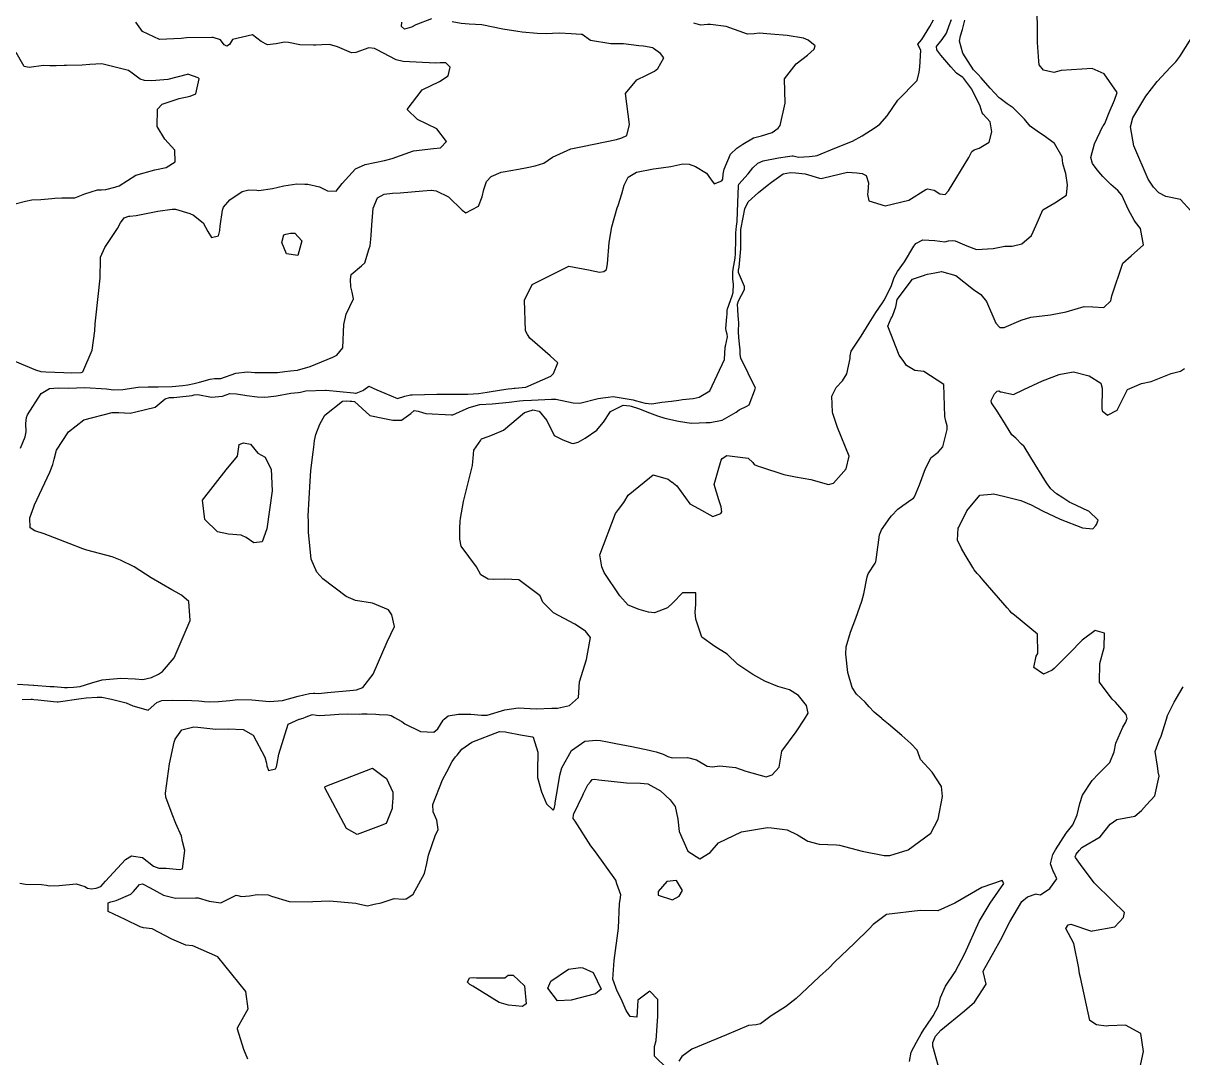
# Model space of a CAD drawing. Header units: feet. Extents: x 1313709 to 1317500, y 405869 to 411659.
# Drawn here: x 1315353 to 1315875, y 409847 to 410313 of the extents above; entities that cross this region are included whole.
import ezdxf

# ---------------------------------------------------------------- set-up
doc = ezdxf.new("R2010")
doc.units = ezdxf.units.FT
doc.layers.add('C-TOPO-MAJR', color=32, linetype='CONTINUOUS')

msp = doc.modelspace()

# ---------------------------------------------------------------- linework, layer by layer
at = {"layer": 'C-TOPO-MAJR'}
for points in [[(1315810.32, 410296.31), (1315809.66, 410304.81), (1315809.57, 410324.86), (1315810.65, 410331.36)], [(1315536.72, 410315.37), (1315529.7, 410312.75), (1315527.75, 410311.6), (1315524.64, 410310.75), (1315523.33, 410311.93), (1315523.49, 410313.89)], [(1315616.27, 410145.03), (1315618.6, 410145.33), (1315627.61, 410143.81), (1315628.53, 410143.52), (1315632.98, 410142.27), (1315635.97, 410142.09), (1315640.52, 410142.73), (1315644.86, 410143.15), (1315648.21, 410143.69), (1315649.75, 410143.91), (1315654.65, 410144.37), (1315657.27, 410144.98), (1315662.11, 410147.8), (1315668.72, 410161.95), (1315669.07, 410167.55), (1315669.13, 410167.95), (1315670.06, 410172.2), (1315669.99, 410173.35), (1315669.45, 410174.95), (1315669.33, 410176.01), (1315669.82, 410181.25), (1315669.88, 410182.41), (1315669.9, 410184), (1315670.03, 410184.75), (1315672.12, 410190.62), (1315672.63, 410192.16), (1315672.75, 410195.87), (1315672.45, 410198.17), (1315672.49, 410201.28), (1315672.7, 410202.69), (1315673.54, 410207.66), (1315673.73, 410209.77), (1315673.77, 410215.97), (1315673.83, 410219.08), (1315674.13, 410222.02), (1315674.37, 410224.12), (1315674.7, 410232.63), (1315675, 410240.23), (1315675.25, 410241.02), (1315679.33, 410245.68), (1315681.49, 410248.27), (1315683.76, 410250.38), (1315686.19, 410251.46), (1315692.98, 410252.85), (1315697.08, 410253.45), (1315699.2, 410253.69), (1315699.67, 410253.65), (1315702.12, 410253.18), (1315706.8, 410253.36), (1315709.64, 410253.68), (1315710.5, 410253.9), (1315718.45, 410257.21), (1315726.42, 410260.32), (1315730.7, 410262.72), (1315736.65, 410266.5), (1315738.72, 410267.94), (1315741.98, 410271.68), (1315746.73, 410278.81), (1315755.47, 410287.59), (1315756.41, 410291.33), (1315756.7, 410293.66), (1315757.12, 410301.26), (1315755.88, 410303.63), (1315755.87, 410304.01), (1315757.62, 410306.18), (1315761.24, 410311.93), (1315762.85, 410315.01)], [(1315626.15, 410141.08), (1315626.66, 410141.01), (1315630, 410139.89), (1315634.93, 410138), (1315638.49, 410136.63), (1315641.92, 410135.57), (1315647.97, 410134.16), (1315653.78, 410133.36), (1315657.29, 410133.42), (1315660.46, 410133.59), (1315662.22, 410133.55), (1315667.73, 410134.7), (1315673.93, 410138.28), (1315675.33, 410139.28), (1315678.73, 410140.92), (1315679.85, 410141.62), (1315682.77, 410149.07), (1315676.03, 410162.53), (1315675.79, 410164.31), (1315675.75, 410166.69), (1315675.69, 410167.38), (1315675.21, 410172.02), (1315675.06, 410174.29), (1315675.05, 410174.63), (1315675.12, 410178.56), (1315675.11, 410180.01), (1315674.77, 410184.09), (1315674.7, 410184.51), (1315674.52, 410186.91), (1315674.97, 410188.42), (1315677.73, 410193.54), (1315677.8, 410194.82), (1315675.1, 410201.2), (1315675.04, 410201.91), (1315675.1, 410202.26), (1315675.29, 410203.58), (1315675.96, 410210.15), (1315676.03, 410211.76), (1315676.07, 410219.89), (1315676.14, 410220.54), (1315677.19, 410225.98), (1315677.83, 410229.81), (1315679.35, 410233.07), (1315684.12, 410237.14), (1315688.01, 410240.29), (1315689.92, 410241.87), (1315695.15, 410245.57), (1315698.46, 410246.23), (1315700.76, 410246.12), (1315705.03, 410245.68), (1315711.51, 410243.69), (1315712.33, 410243.56), (1315713.46, 410243.83), (1315724.16, 410246.42), (1315728.28, 410246.13), (1315730.76, 410245.7), (1315732.58, 410244.88), (1315733.57, 410241.51), (1315733.25, 410237.55), (1315733.18, 410236.35), (1315733.74, 410233.39), (1315741.08, 410231.15), (1315751.75, 410233.74), (1315759.42, 410238.63), (1315760.27, 410238.85), (1315763.03, 410238.31), (1315763.18, 410238.23), (1315765.76, 410236.62), (1315768.06, 410236.35), (1315769.6, 410237.9), (1315778.76, 410253.03), (1315780.17, 410255.63), (1315781.1, 410256.48), (1315783.44, 410257.18), (1315787.88, 410259.95), (1315789.11, 410264.55), (1315788.4, 410268.99), (1315785.2, 410272.49), (1315784.82, 410273.03), (1315783.85, 410276.06), (1315780.18, 410283.79), (1315776.53, 410288.53), (1315776.03, 410288.99), (1315773.27, 410290.96), (1315773.13, 410291.08), (1315770.64, 410293.8), (1315767.12, 410297.96), (1315766.16, 410299.11), (1315764.38, 410301.53), (1315764.26, 410303), (1315766.79, 410306.18), (1315768.68, 410308.91), (1315769.92, 410312.43), (1315770.99, 410315.11)], [(1315665.91, 410112.05), (1315667.26, 410116.62), (1315667.64, 410117.41), (1315669.78, 410118.69), (1315679.34, 410117.55), (1315681.53, 410115.63), (1315682.16, 410114.72), (1315683.92, 410113.89), (1315684.98, 410113.68), (1315695.41, 410110.14), (1315700.74, 410109.14), (1315707.58, 410107.99), (1315715.62, 410105.67), (1315717.75, 410106.22), (1315723.52, 410112.79), (1315724.81, 410118.43), (1315719.67, 410131.35), (1315717.48, 410137.71), (1315717.34, 410138.28), (1315717, 410145.52), (1315719.05, 410149.45), (1315721.95, 410152.41), (1315723.81, 410155.59), (1315725.32, 410162.48), (1315725.38, 410163.66), (1315725.82, 410165.68), (1315729.67, 410171.64), (1315730.28, 410172.48), (1315733.92, 410178.36), (1315736.9, 410183.12), (1315739.96, 410187.58), (1315740.67, 410188.66), (1315743.82, 410194.82), (1315745.19, 410198.9), (1315746.65, 410201.6), (1315749.77, 410205.99), (1315754.04, 410212.99), (1315754.44, 410213.65), (1315754.97, 410214.19), (1315758.09, 410215.91), (1315763.44, 410215.51), (1315767.96, 410214.91), (1315769.68, 410215.36), (1315771.55, 410215.64), (1315772.59, 410215.39), (1315777.9, 410213.11), (1315782.22, 410211.6), (1315789.68, 410211.97), (1315794.96, 410213.01), (1315798.33, 410213.1), (1315802.7, 410214.12), (1315807.03, 410217.83), (1315809.1, 410222.55), (1315812.15, 410229.45), (1315817.53, 410232.49), (1315822.72, 410235.98), (1315823.21, 410240.73), (1315822.5, 410245.74), (1315822.15, 410246.67), (1315821.09, 410250.26), (1315820.85, 410253.32), (1315817.41, 410259.29), (1315812.64, 410262.75), (1315811.11, 410263.71), (1315806.93, 410266.68), (1315806.45, 410267.15), (1315803.91, 410270.28), (1315798.71, 410275.29), (1315796.1, 410277.15), (1315792.87, 410279.48), (1315792.45, 410279.86), (1315790.3, 410282.15), (1315788.45, 410284.26), (1315784.38, 410288.89), (1315782.91, 410290.29), (1315780.82, 410292.4), (1315776.08, 410300.02), (1315774.5, 410305.4), (1315775.09, 410307.73), (1315775.96, 410310.66), (1315777.02, 410314.76)], [(1315344.51, 410163.12), (1315358.48, 410157.31), (1315360.91, 410156.57), (1315363.05, 410156.46), (1315371.23, 410156.09), (1315374.52, 410155.91), (1315379, 410156.18), (1315379.73, 410156.42), (1315383.91, 410166.24), (1315385.22, 410174.95), (1315385.39, 410178.01), (1315385.65, 410180.78), (1315387.61, 410198.67), (1315387.71, 410207.34), (1315387.77, 410208.01), (1315389.66, 410212.45), (1315395.32, 410220.94), (1315396.75, 410223.54), (1315398.37, 410225.76), (1315400.41, 410226.59), (1315400.91, 410226.62), (1315403.71, 410226.91), (1315413.55, 410228.87), (1315420.04, 410229.72), (1315421.48, 410229.65), (1315428, 410227.79), (1315429.67, 410226.97), (1315434, 410223.51), (1315436.12, 410219.64), (1315437.66, 410216.87), (1315440.85, 410217.76), (1315441.42, 410220.09), (1315441.43, 410220.27), (1315441.66, 410222.1), (1315442.67, 410229.29), (1315443.13, 410230.65), (1315446.03, 410233.94), (1315451.48, 410237.65), (1315454.59, 410238.42), (1315458.09, 410238.23), (1315459.01, 410238.16), (1315465.24, 410239.02), (1315470.25, 410240.28), (1315476.11, 410241.09), (1315479.75, 410240.99), (1315481.03, 410240.91), (1315486.34, 410239.7), (1315489.88, 410237.9), (1315493.81, 410237.87), (1315496.6, 410241.2), (1315502.55, 410247.84), (1315506.93, 410249.89), (1315515.58, 410251.58), (1315519, 410252.54), (1315528.69, 410255.97), (1315537.75, 410257.09), (1315540.77, 410257.27), (1315543.55, 410260.2), (1315539.18, 410265.95), (1315530.53, 410270.03), (1315525.79, 410274.52), (1315532.54, 410283.47), (1315540.37, 410287.27), (1315544.24, 410289.82), (1315545.16, 410293.59), (1315543.17, 410295.63), (1315540.7, 410295.65), (1315538.55, 410295.49), (1315523.97, 410296.15), (1315520.93, 410296.89), (1315511.99, 410301.62), (1315511.08, 410302.08), (1315508.56, 410302.43), (1315502.75, 410300.33), (1315500.77, 410300.05), (1315494.4, 410302.78), (1315490.79, 410303.87), (1315487.35, 410303.64), (1315484.73, 410303.51), (1315483.71, 410303.52), (1315477.52, 410303.76), (1315472.44, 410304.73), (1315470.63, 410304.91), (1315466.76, 410304.23), (1315462.93, 410303.74), (1315460.11, 410305.21), (1315456.14, 410308.16), (1315447.09, 410306.18), (1315445.78, 410303.93), (1315444.59, 410303.17), (1315443.46, 410303.72), (1315441.75, 410305.94), (1315438.43, 410307.06), (1315437.82, 410307.01), (1315426.47, 410306.9), (1315423.98, 410306.59), (1315414.28, 410306.12), (1315406.68, 410309.77), (1315403.62, 410313.96)], [(1315509.4, 410216.26), (1315509.58, 410218.01), (1315509.96, 410222.5), (1315510.58, 410230.11), (1315512.41, 410234.78), (1315515.54, 410236.42), (1315519.28, 410236.85), (1315522.64, 410237.05), (1315532.91, 410237.93), (1315536.62, 410238.3), (1315536.82, 410238.31), (1315538.82, 410237.94), (1315544.47, 410235.22), (1315550.65, 410229.26), (1315552.29, 410228.06), (1315557.92, 410231.12), (1315559.55, 410235.31), (1315560.29, 410238.58), (1315561.57, 410242.1), (1315563.72, 410244.38), (1315568.16, 410246.36), (1315569.12, 410246.58), (1315575.9, 410247.65), (1315579.91, 410248.51), (1315583.44, 410249.18), (1315587.39, 410250.43), (1315591.21, 410253.16), (1315599.53, 410256.8), (1315604.74, 410257.9), (1315620.07, 410261.11), (1315622.52, 410261.79), (1315624.74, 410262.86), (1315626.01, 410267.79), (1315624.17, 410281.73), (1315629.31, 410287.94), (1315633.62, 410290.06), (1315637.24, 410291.85), (1315638.66, 410293.05), (1315641.38, 410297.89), (1315639.92, 410299.88), (1315636.78, 410302.1), (1315636.4, 410302.31), (1315632.2, 410303.04), (1315630.18, 410303.32), (1315623.29, 410304.17), (1315617.52, 410304.11), (1315608.44, 410305.63), (1315604.59, 410308.31), (1315604.25, 410308.41), (1315599.72, 410308.66), (1315594.44, 410308.9), (1315591.31, 410308.79), (1315588.47, 410308.65), (1315584.37, 410308.8), (1315577.68, 410309.48), (1315575.67, 410309.72), (1315568.92, 410310.75), (1315559.49, 410312.75), (1315553.82, 410313.08), (1315550.07, 410313.25), (1315546.04, 410314.14)], [(1315607.42, 410202.31), (1315612.38, 410201.33), (1315614.45, 410201.64), (1315615.6, 410202.59), (1315616.09, 410205.05), (1315616.76, 410214.66), (1315617.95, 410221.81), (1315620.41, 410230.36), (1315620.79, 410231.38), (1315622.48, 410236.53), (1315623.55, 410240.45), (1315625.38, 410244.06), (1315629.13, 410246.37), (1315636.83, 410247.89), (1315638.02, 410248), (1315644.56, 410248.98), (1315650.03, 410250.14), (1315652.84, 410249.92), (1315655.72, 410248.93), (1315660.64, 410245.89), (1315662.39, 410243.4), (1315664.06, 410241.16), (1315667.6, 410242.4), (1315668.02, 410243.26), (1315668.18, 410245.46), (1315668.59, 410247.64), (1315671.48, 410254.4), (1315674.27, 410257.13), (1315676.97, 410259.04), (1315681.79, 410261.77), (1315685.39, 410262.79), (1315690.26, 410264.2), (1315692.87, 410266.15), (1315693.85, 410267.41), (1315696.06, 410277.51), (1315695.72, 410288.47), (1315700.96, 410295.22), (1315706.11, 410299.01), (1315709.17, 410301.71), (1315709.5, 410303.33), (1315706.48, 410305.88), (1315704.27, 410306.67), (1315696.92, 410307.93), (1315689.54, 410308.55), (1315684.32, 410308.95), (1315682.05, 410308.65), (1315679.16, 410308.59), (1315669.5, 410311.95), (1315662.47, 410312.9), (1315662.12, 410312.94), (1315661.02, 410312.92), (1315658.12, 410312.62), (1315654.9, 410313.53)], [(1315878.7, 410228.97), (1315874.11, 410234.06), (1315867.43, 410235.36), (1315864.32, 410237.07), (1315861.88, 410239.57), (1315859.53, 410243.2), (1315853.15, 410258.27), (1315851.6, 410266.79), (1315852.62, 410270.84), (1315858.48, 410280.62), (1315863.6, 410287.26), (1315869.57, 410293.61), (1315871.94, 410296.12), (1315873.86, 410298.44), (1315880.66, 410309.44)], [(1315349.31, 410232.04), (1315354, 410233.29), (1315356.74, 410233.87), (1315360.85, 410234.11), (1315365.83, 410234.45), (1315367.15, 410234.66), (1315370.24, 410234.81), (1315376.17, 410234.81), (1315380.62, 410236.6), (1315386.44, 410238.44), (1315388.1, 410238.46), (1315390.11, 410238.58), (1315394.23, 410239.66), (1315394.62, 410239.73), (1315396.15, 410240.17), (1315403.68, 410245), (1315412.15, 410247.44), (1315417.28, 410248.44), (1315421.32, 410251), (1315421.18, 410256.21), (1315416.75, 410261.16), (1315413.3, 410267), (1315413.32, 410274.68), (1315415.46, 410276.94), (1315423.08, 410279.56), (1315428.08, 410280.54), (1315430.63, 410281.68), (1315432.21, 410288.36), (1315431.76, 410288.9), (1315427.08, 410290.46), (1315426.68, 410290.38), (1315417.97, 410288.17), (1315410.86, 410287.56), (1315407.59, 410287.63), (1315405.65, 410288.24), (1315401.92, 410291.01), (1315400.28, 410292.11), (1315388.32, 410295.19), (1315382.89, 410294.82), (1315379.47, 410294.5), (1315372.48, 410294.43), (1315371.32, 410294.43), (1315367.71, 410294.22), (1315365.58, 410294.25), (1315364.9, 410294.33), (1315362.08, 410294.41), (1315355.53, 410293.57), (1315353.38, 410294), (1315349.68, 410300.24)], [(1315759.06, 410200.08), (1315760.17, 410200.44), (1315763.52, 410201.05), (1315766.44, 410201.6), (1315772.92, 410199.89), (1315780.8, 410193.58), (1315784.12, 410191.23), (1315786.79, 410188.1), (1315790.92, 410178.31), (1315792.7, 410176.4), (1315794.74, 410176.4), (1315802.38, 410179.71), (1315806.64, 410181.06), (1315815.58, 410182.15), (1315822.54, 410183.39), (1315830.67, 410185.82), (1315834.68, 410185.76), (1315839.64, 410185.4), (1315842.68, 410188.42), (1315843.24, 410190.73), (1315848.05, 410205.41), (1315851.94, 410208.75), (1315857.47, 410213.65), (1315856.02, 410220.96), (1315853.87, 410223.85), (1315853.25, 410224.67), (1315850.67, 410229.38), (1315847.66, 410236.05), (1315845.93, 410238.07), (1315842.73, 410240.85), (1315841.25, 410242.27), (1315839.12, 410244.35), (1315837.24, 410246.57), (1315836.14, 410248.01), (1315834.48, 410250.33), (1315833.75, 410252.94), (1315835.36, 410259.11), (1315839.07, 410267.01), (1315839.4, 410267.44), (1315839.97, 410268.27), (1315841.92, 410273.18), (1315844.32, 410278.79), (1315845.54, 410282.26), (1315839.74, 410290.7), (1315834.32, 410292.99), (1315820.31, 410292.08), (1315818.67, 410291.65), (1315817.01, 410291.3), (1315812.39, 410292.36), (1315810.44, 410294.78), (1315810.32, 410296.31)], [(1315475.31, 410218.91), (1315478.43, 410215.41), (1315476.59, 410208.77), (1315471.51, 410209.58), (1315469.36, 410214.65), (1315470.35, 410218.15), (1315471.2, 410218.42), (1315473.25, 410218.83), (1315475.31, 410218.91)], [(1315508.69, 410211.92), (1315509.09, 410213.17), (1315509.4, 410216.26)], [(1315441.41, 410153.46), (1315441.85, 410153.47), (1315448.74, 410155.77), (1315453.93, 410156.42), (1315457.25, 410156.2), (1315467.41, 410156.09), (1315470.66, 410156.55), (1315473.34, 410156.89), (1315476.4, 410157.13), (1315482.2, 410158.76), (1315492.33, 410163.03), (1315494.19, 410163.94), (1315496.83, 410167.3), (1315497.33, 410177.73), (1315498.33, 410182.43), (1315501.59, 410189.33), (1315501.07, 410192.36), (1315500.53, 410194.71), (1315500.3, 410197.98), (1315500.65, 410200.33), (1315505.25, 410204.13), (1315506.69, 410205.56), (1315508.69, 410211.92)], [(1315580.08, 410173.3), (1315579.14, 410174.95), (1315578.7, 410188.65), (1315582.17, 410195.84), (1315598.6, 410204.04), (1315607.42, 410202.31)], [(1315742.24, 410177.03), (1315742.23, 410177.07), (1315743.81, 410180.6), (1315744.23, 410181.26), (1315744.57, 410181.96), (1315745.86, 410185.74), (1315746.01, 410186.49), (1315746.47, 410189.05), (1315753.35, 410198.24), (1315758.79, 410199.99)], [(1315758.79, 410199.99), (1315759.06, 410200.08)], [(1315572.9, 410148.99), (1315574.08, 410149.12), (1315574.42, 410149.13), (1315579.3, 410149.48), (1315590.51, 410154.41), (1315591.79, 410155.61), (1315593.73, 410160.47), (1315590.27, 410163.61), (1315581.03, 410171.64), (1315580.08, 410173.3)], [(1315749.46, 410161.07), (1315747.37, 410163.97), (1315742.24, 410177.03)], [(1315752.68, 410098.71), (1315753.86, 410099.53), (1315754.34, 410100.1), (1315756.48, 410105.56), (1315759.26, 410112.84), (1315761.75, 410117.91), (1315765, 410120.32), (1315767.1, 410122.68), (1315768.94, 410130.48), (1315768.96, 410132.18), (1315768.43, 410134.2), (1315768.02, 410136.34), (1315767.45, 410150.75), (1315758.53, 410156.54), (1315754.38, 410157.03), (1315750.75, 410159.29), (1315749.46, 410161.07)], [(1315819.47, 410155.23), (1315820.01, 410155.44), (1315825.89, 410156.41), (1315832.89, 410154.6), (1315838.15, 410151.29), (1315838.8, 410149.12), (1315838.64, 410139.87), (1315838.88, 410138.87), (1315841.29, 410136.88), (1315845.5, 410139.15), (1315850.21, 410148.47), (1315856.47, 410151.24), (1315860.82, 410152.04), (1315869.84, 410155.62), (1315874.06, 410156.77), (1315875.83, 410157.87)], [(1315432.24, 410151.81), (1315437.11, 410153.18), (1315439.06, 410153.36), (1315441.41, 410153.46)], [(1315803.48, 410148.43), (1315811.98, 410152.41), (1315819.47, 410155.23)], [(1315351.66, 410122.1), (1315353.84, 410127.12), (1315354.31, 410129.37), (1315354.14, 410133.09), (1315354.37, 410135.81), (1315354.84, 410137.12), (1315360.93, 410146.74), (1315364.7, 410148.91), (1315368.59, 410149.23), (1315373.19, 410149.14), (1315380.69, 410149.37), (1315390.49, 410148.8), (1315393.55, 410148.37), (1315397.77, 410148.54), (1315404.64, 410149.53), (1315409.2, 410149.7), (1315413.76, 410149.69), (1315419.94, 410149.85), (1315424.79, 410150.32), (1315427.02, 410150.58), (1315429.83, 410151.14), (1315432.24, 410151.81)], [(1315415.07, 410142.77), (1315416.86, 410144.31), (1315418.85, 410144.81), (1315420.7, 410144.86), (1315422.16, 410145), (1315429.06, 410145.83), (1315429.85, 410146), (1315431.61, 410146.22), (1315437.71, 410144.99), (1315442.72, 410145.47), (1315446.02, 410146.74), (1315449, 410146.56), (1315453.6, 410145.83), (1315458.3, 410145.15), (1315461.51, 410145.08), (1315463.3, 410145.22), (1315467.01, 410145.67), (1315473.38, 410146.81), (1315476.71, 410147.1), (1315477.77, 410147.25), (1315480.14, 410147.89), (1315489.01, 410148.2)], [(1315489.01, 410148.2), (1315489.4, 410148.22), (1315501.61, 410146.93)], [(1315501.61, 410146.93), (1315502.55, 410146.83), (1315502.88, 410146.82), (1315505.93, 410148.07), (1315506.34, 410148.37)], [(1315506.34, 410148.37), (1315508.52, 410149.96), (1315512.19, 410148.37)], [(1315512.19, 410148.37), (1315515.77, 410146.81), (1315521.47, 410144.41), (1315524.82, 410145.54), (1315527.27, 410146.03), (1315528.12, 410146.04), (1315539.19, 410146.42), (1315542.46, 410146.4), (1315550.62, 410146.38), (1315551.03, 410146.38), (1315553.19, 410146.36), (1315557.98, 410146.7), (1315561.85, 410147.3), (1315568.36, 410148.35)], [(1315568.36, 410148.35), (1315571.25, 410148.81), (1315572.9, 410148.99)], [(1315793.31, 410135.83), (1315791.54, 410138.65), (1315789.02, 410142.48), (1315788.8, 410143.58), (1315790.35, 410146.59), (1315791.59, 410147.7), (1315792.32, 410147.86), (1315792.97, 410147.46), (1315793.39, 410147.38)], [(1315793.39, 410147.38), (1315798.88, 410146.28), (1315803.48, 410148.43)], [(1315352.51, 410008.89), (1315356.56, 410009.02), (1315357.14, 410008.97), (1315357.63, 410008.92), (1315359.67, 410008.71), (1315366.56, 410007.92), (1315368.16, 410007.77), (1315368.63, 410007.79), (1315379.02, 410009.35), (1315381.22, 410009.56), (1315386.23, 410009.95), (1315388.31, 410009.86), (1315392.69, 410008.98), (1315399.24, 410007.41), (1315402.3, 410006.05), (1315409.14, 410004.03), (1315413.11, 410007.5), (1315415.28, 410008.41), (1315420.2, 410008.53), (1315428.87, 410008.41), (1315431.93, 410008.27), (1315433.3, 410008.08), (1315434.6, 410007.88), (1315436.88, 410007.8), (1315440.88, 410007.97), (1315445.94, 410008.42), (1315449.55, 410008.8), (1315455.83, 410008.63), (1315463.79, 410007.97), (1315469.7, 410008.35), (1315476.69, 410010.34), (1315481.91, 410011.5), (1315483.64, 410011.71), (1315484.3, 410011.68), (1315485.9, 410011.56), (1315489.9, 410011.94), (1315500.08, 410012.88), (1315502.94, 410013.13), (1315505.84, 410014.3), (1315510.56, 410020.3), (1315516.81, 410034.78), (1315520.12, 410041.71), (1315518.95, 410046.92), (1315517.46, 410049.23), (1315510.22, 410052.24), (1315502.61, 410053.51), (1315498.28, 410055.2), (1315487.84, 410063.17), (1315485.07, 410066.21), (1315482.65, 410072.12), (1315481.36, 410084.29), (1315481.37, 410085.08), (1315481.32, 410089), (1315481.27, 410091.61), (1315482.11, 410107.18), (1315482.5, 410111.91), (1315483.38, 410119.14), (1315483.77, 410122.56), (1315484.06, 410125.47), (1315484.74, 410128.19), (1315486.42, 410132.84), (1315488.78, 410136.86), (1315496.7, 410143.18), (1315498.34, 410143.34), (1315500.11, 410143.2), (1315500.94, 410143.16), (1315502.18, 410143.03), (1315509, 410136.78), (1315515.55, 410135.47), (1315519.34, 410134.63), (1315523.24, 410134.62), (1315527.49, 410137.73), (1315528.96, 410139), (1315530.78, 410138.75), (1315532.7, 410138.14)], [(1315403.64, 410138.48), (1315412.41, 410140.49), (1315415.07, 410142.77)], [(1315545.72, 410137.12), (1315546.46, 410137.09), (1315553.7, 410140.39), (1315558.49, 410141.71), (1315564.1, 410142.01), (1315571.71, 410142.79), (1315576.43, 410143.43), (1315578.04, 410143.54), (1315581.81, 410143.65), (1315590.87, 410144.18), (1315592.84, 410144.08), (1315600.63, 410142.48), (1315603.64, 410142.37), (1315611.85, 410144.47), (1315613.98, 410144.74)], [(1315613.98, 410144.74), (1315616.27, 410145.03)], [(1315350.35, 410015.8), (1315355.3, 410015.38), (1315357.53, 410015.27), (1315357.7, 410015.27), (1315365.04, 410014.75), (1315366.78, 410014.63), (1315371.58, 410014.28), (1315372.93, 410014.27), (1315375.57, 410014.37), (1315378.58, 410014.7), (1315383.79, 410016.42), (1315388.45, 410017.66), (1315396.81, 410018.39), (1315403.38, 410018.13), (1315406.71, 410017.91), (1315410.71, 410018.71), (1315413.85, 410020.2), (1315415.71, 410021.45), (1315420.93, 410027.63), (1315428.16, 410044.41), (1315427.48, 410052.95), (1315424.23, 410055.84), (1315421.77, 410057.19), (1315419.9, 410058.22), (1315410.47, 410063.71), (1315402.94, 410068.56), (1315396.72, 410071.67), (1315392.98, 410073.15), (1315381.61, 410076.13), (1315379.71, 410076.69), (1315373.68, 410079.18), (1315362.4, 410083.5), (1315358.1, 410084.79), (1315356.12, 410086.14), (1315355.89, 410090.67), (1315357.64, 410095.64), (1315358.06, 410096.49), (1315364.97, 410111.3), (1315366.3, 410114.75), (1315366.81, 410117.12), (1315367.92, 410121.13), (1315373.24, 410129.44), (1315380.21, 410134.87), (1315393.02, 410138.08), (1315395.94, 410138.11), (1315401.01, 410137.88), (1315403.64, 410138.48)], [(1315532.7, 410138.14), (1315534.19, 410137.66), (1315545.72, 410137.12)], [(1315562.26, 410127.3), (1315564.27, 410128.02), (1315569.18, 410130.22), (1315578.6, 410138.12), (1315582.09, 410139.24), (1315582.49, 410139.27), (1315585.33, 410138.66), (1315588.71, 410134.46), (1315592.05, 410127.72), (1315595.96, 410125.87), (1315599.86, 410124.25), (1315600.6, 410124.09), (1315602.82, 410124.74), (1315605.92, 410126.51), (1315611.29, 410130.21), (1315612.6, 410131.77)], [(1315612.6, 410131.77), (1315614.26, 410133.73), (1315617.35, 410138.56), (1315623.03, 410141.48), (1315626.15, 410141.08)], [(1315794.05, 410134.64), (1315793.31, 410135.83)], [(1315802.55, 410123.87), (1315800.01, 410126.48), (1315798.14, 410128.12), (1315794.05, 410134.64)], [(1315558.93, 410125.7), (1315559.28, 410126.23), (1315562.26, 410127.3)], [(1315451.42, 410082.66), (1315451.03, 410082.84), (1315445.32, 410083.38), (1315440.4, 410084.38), (1315434.7, 410089.9), (1315433.65, 410098.63), (1315444.3, 410112.33), (1315449.37, 410118.43), (1315450.22, 410123.73), (1315452.19, 410124.49), (1315455.22, 410123.79), (1315458.54, 410119.87)], [(1315555.59, 410117.58), (1315555.89, 410121.11), (1315558.93, 410125.7)], [(1315803.49, 410122.91), (1315802.55, 410123.87)], [(1315806.7, 410117.82), (1315803.64, 410122.75), (1315803.49, 410122.91)], [(1315462.09, 410117.6), (1315464.64, 410112.61), (1315465.07, 410102.8), (1315462.62, 410085.79), (1315460.49, 410079.82), (1315456.8, 410079.43), (1315453.3, 410081.77), (1315451.42, 410082.66)], [(1315458.54, 410119.87), (1315461.92, 410117.93), (1315462.09, 410117.6)], [(1315555.14, 410113.67), (1315555.3, 410114.31), (1315555.46, 410116.01), (1315555.59, 410117.58)], [(1315821.16, 410099.62), (1315818.27, 410101.45), (1315815.69, 410103.78), (1315813.73, 410106.44), (1315806.7, 410117.82)], [(1315542.46, 410000), (1315544.31, 410001.46), (1315548.93, 410002.29), (1315554.46, 410002.28), (1315559.33, 410001.77), (1315561.92, 410001.72), (1315569.82, 410004.19), (1315575.79, 410005.07), (1315583.94, 410004.67), (1315591.02, 410004.92), (1315591.37, 410004.94), (1315593.57, 410004.93), (1315599, 410006.09), (1315602.94, 410009.68), (1315603.49, 410016.84), (1315606.55, 410026.9), (1315608.43, 410036.71), (1315606.19, 410039.56), (1315605.67, 410039.94), (1315601.34, 410042.8), (1315591.69, 410047.81), (1315586.98, 410052.71), (1315585.69, 410055.51), (1315576.16, 410062.71), (1315569.83, 410063.02), (1315564.49, 410062.83), (1315562.25, 410063), (1315559.05, 410064.99), (1315557.07, 410068.54), (1315550.18, 410077.89), (1315549.49, 410081.1), (1315549.59, 410085.98), (1315549.73, 410089.2), (1315549.84, 410090.36), (1315551.2, 410097.97), (1315555.14, 410113.67)], [(1315666.21, 410098.78), (1315664.02, 410105.67), (1315665.91, 410112.05)], [(1315620.98, 410094.39), (1315623.35, 410097.59), (1315625.3, 410100.85), (1315634.89, 410108.64)], [(1315634.89, 410108.64), (1315636.57, 410110.01), (1315636.6, 410110)], [(1315636.6, 410110), (1315643.4, 410108.13), (1315644.9, 410106.94)], [(1315644.9, 410106.94), (1315644.95, 410106.9)], [(1315644.95, 410106.9), (1315647.23, 410105.09), (1315653.19, 410096.97), (1315657.1, 410094.81)], [(1315777.17, 410074.06), (1315775.54, 410076.84), (1315773.6, 410080.54), (1315774.03, 410086.03), (1315774.2, 410086.41), (1315777.84, 410093.86), (1315783.77, 410100.88), (1315788.82, 410101.34)], [(1315788.82, 410101.34), (1315789.88, 410101.44), (1315794.32, 410100.39), (1315799.22, 410099.21)], [(1315657.1, 410094.81), (1315663.41, 410091.31), (1315667.09, 410092.65), (1315667.58, 410093.4), (1315667.2, 410095.67), (1315666.21, 410098.78)], [(1315743.31, 410090.76), (1315743.88, 410091.57), (1315746.72, 410094.58), (1315749, 410096.18), (1315750.53, 410097.22), (1315752.68, 410098.71)], [(1315799.22, 410099.21), (1315802.17, 410098.5), (1315806.89, 410096.48), (1315811.96, 410093.82), (1315819.9, 410090.13), (1315830.02, 410086.24), (1315834.54, 410085.7), (1315835.97, 410087.21), (1315836.27, 410087.62), (1315836.99, 410089.64), (1315832.82, 410093.73), (1315832.39, 410093.9), (1315825.04, 410097.29)], [(1315825.04, 410097.29), (1315824.28, 410097.64), (1315821.16, 410099.62)], [(1315704.7, 410000), (1315706.43, 410002.66), (1315705.7, 410006.21), (1315702.12, 410010.64), (1315698.03, 410013.19), (1315692.7, 410014.71), (1315686.83, 410017.04), (1315681.43, 410020.06), (1315674.71, 410024.59), (1315669.87, 410029.21), (1315664.36, 410032.79), (1315658.49, 410036.88), (1315655.88, 410044.99), (1315655.59, 410048.21), (1315655.75, 410051.71), (1315655.88, 410052.25), (1315655.86, 410056.88), (1315649.8, 410056.87), (1315645.51, 410052.42), (1315643.02, 410050.1), (1315637.28, 410047.89), (1315634.5, 410048.15), (1315630.26, 410049.37), (1315625.34, 410051.34), (1315621.56, 410055.57), (1315614.5, 410066.1), (1315613.46, 410068.53), (1315612.64, 410074.04), (1315619.65, 410092.58), (1315620.98, 410094.39)], [(1315738.81, 410083.71), (1315739.42, 410085.26), (1315743.31, 410090.76)], [(1315737.12, 410072.89), (1315738.54, 410083.01), (1315738.81, 410083.71)], [(1315780.54, 410068.28), (1315777.17, 410074.06)], [(1315739.8, 410000), (1315739.52, 410000.22), (1315736.14, 410003.1), (1315733.87, 410005.62), (1315732.09, 410007.58), (1315728.22, 410011.24), (1315726.18, 410014.26), (1315724.21, 410021.06), (1315723.31, 410029.27), (1315723.51, 410032.61), (1315725.46, 410039.2), (1315727.92, 410045.51), (1315730.55, 410053.18), (1315731.43, 410056.44), (1315732.94, 410064.14), (1315733.49, 410065.45), (1315736.64, 410070.18), (1315736.82, 410070.78), (1315737.12, 410072.89)], [(1315849.92, 410000), (1315850.01, 410000.25), (1315849.66, 410002.12), (1315844.88, 410007.72), (1315843.35, 410009.03), (1315837.68, 410016.63), (1315837.74, 410025.12), (1315839.72, 410032.23), (1315839.85, 410038.71), (1315835.64, 410039.95), (1315829.83, 410035.59), (1315824.14, 410029.78), (1315817.15, 410022.82), (1315816.32, 410022.02), (1315812.44, 410020.3), (1315807.97, 410023.29), (1315809.15, 410028.43), (1315809.81, 410029.59), (1315809.75, 410038.21), (1315799.26, 410046.83), (1315798.19, 410047.79), (1315797.3, 410048.73), (1315795.97, 410050.07), (1315785.29, 410062.58), (1315783.75, 410064.36), (1315782.47, 410065.64), (1315781.14, 410067.26), (1315780.54, 410068.28)], [(1315867.72, 410000), (1315868.22, 410001.61), (1315869.52, 410004.39), (1315871.31, 410007.58), (1315872.32, 410009.44), (1315875.32, 410014.54)], [(1315477.41, 410000), (1315478.99, 410000.44), (1315480.39, 410001.02), (1315482.73, 410001.97), (1315483.38, 410002.06), (1315484.92, 410001.79), (1315486.32, 410001.59), (1315491.17, 410001.91), (1315495.08, 410002.24), (1315498.98, 410002.36), (1315504.57, 410002.3), (1315505.48, 410002.33), (1315507.78, 410002.41), (1315511.7, 410002.18), (1315513.28, 410002.09), (1315517.19, 410001.95), (1315518.63, 410001.57), (1315520.19, 410000.78), (1315521.54, 410000)], [(1315421.7, 409953.05), (1315419.92, 409957.22), (1315417.12, 409964.87), (1315417.01, 409966.69), (1315418.85, 409979.86), (1315420.87, 409989.63), (1315421.32, 409991.02), (1315424.35, 409995.12), (1315429.8, 409996.53), (1315431.59, 409996.39), (1315438.32, 409995.57), (1315439.36, 409995.54), (1315445.25, 409995.69), (1315452.01, 409995.36), (1315456.51, 409992.78), (1315461.75, 409982.94), (1315462.54, 409980.13), (1315462.63, 409978.96), (1315463.36, 409976.89), (1315466.59, 409977.62), (1315466.94, 409978.45), (1315467.23, 409980.02), (1315468.06, 409984.25), (1315472.23, 409997.68), (1315477.25, 409999.95), (1315477.41, 410000)], [(1315521.54, 410000), (1315523.46, 409998.89), (1315524.71, 409997.9), (1315531.82, 409994.39), (1315537.9, 409994.18), (1315539.68, 409995.66), (1315541.97, 409999.61), (1315542.46, 410000)], [(1315534.67, 409935.02), (1315535.49, 409938.79), (1315538.39, 409947.37), (1315539.74, 409950.28), (1315539.19, 409954.45), (1315537.51, 409958.24), (1315537.38, 409961.51), (1315541.73, 409972.6), (1315543.71, 409976.28), (1315546.13, 409980.91), (1315547.66, 409983.07), (1315548.31, 409983.85), (1315550.37, 409986.52), (1315554.93, 409989.64), (1315567.35, 409994.48), (1315570.11, 409994.25), (1315570.7, 409994.1), (1315576.79, 409992.9), (1315582.3, 409992.08), (1315582.63, 409991.89), (1315584.61, 409985.19), (1315584.51, 409976.58), (1315584.59, 409973.79), (1315586.33, 409967.28), (1315588.61, 409961.86), (1315591.51, 409959), (1315592, 409959.66), (1315592.41, 409961.67), (1315592.49, 409962.28), (1315593.64, 409969.14), (1315594.6, 409974.77), (1315595.44, 409978.08), (1315599.88, 409985.84), (1315605.91, 409990.12), (1315611.07, 409990.6), (1315612.83, 409990.41), (1315615.99, 409989.81), (1315619.8, 409989.02), (1315627.06, 409987.66), (1315634.86, 409986.03), (1315636.61, 409985.6), (1315637.95, 409985.27), (1315641.14, 409984.2), (1315643.19, 409983.22), (1315645.2, 409982.62), (1315652.13, 409982.65), (1315656.14, 409981.68), (1315660.96, 409978.88), (1315663.28, 409978.47), (1315666.62, 409978.91), (1315673.68, 409978.19), (1315678.31, 409976.58), (1315687.56, 409973.96), (1315690.17, 409974.89), (1315693.33, 409978.36), (1315694.57, 409985.51), (1315701, 409994.28), (1315704.7, 410000)], [(1315608.34, 409971.73), (1315609.21, 409972.76), (1315610.16, 409973.02), (1315612.2, 409972.74), (1315624.64, 409971.35), (1315630.91, 409971.1), (1315634.24, 409970.88), (1315639.98, 409967.73), (1315644.22, 409963.69), (1315646.58, 409960.72), (1315647.65, 409954.91), (1315648.31, 409949.42), (1315652.22, 409940.6), (1315657.67, 409937.03), (1315662.25, 409939.93), (1315665.99, 409944.25), (1315676.34, 409949.22), (1315688.16, 409951.2), (1315689.85, 409950.98), (1315694.65, 409950.44), (1315696.89, 409950.17), (1315701.58, 409947.88), (1315706.33, 409945.11), (1315711.34, 409943.64), (1315719.21, 409943.36), (1315720.53, 409943.26), (1315730.76, 409940.53), (1315740.64, 409938.61), (1315743.14, 409938.65), (1315751.52, 409941.13), (1315761.6, 409948.69), (1315764.94, 409954.94), (1315766.9, 409965.22), (1315766.45, 409969.64), (1315762.25, 409976.05), (1315756.99, 409981.85), (1315755.76, 409985.31), (1315755.45, 409986.01), (1315752.71, 409988.98), (1315748.54, 409992.63), (1315742.58, 409997.68), (1315740.32, 409999.58), (1315739.8, 410000)], [(1315765.18, 409843.58), (1315762.54, 409852.65), (1315762.54, 409854.37), (1315763.82, 409857.14), (1315766.15, 409859.96), (1315776.81, 409868.57), (1315781.34, 409872.51), (1315786.57, 409880.65), (1315785.25, 409886.34), (1315785.32, 409886.82), (1315790.16, 409895.34), (1315793, 409900.43), (1315797.24, 409908.69), (1315802.61, 409917.84), (1315805.14, 409919.94), (1315809.05, 409921.26), (1315809.34, 409921.21), (1315811, 409920.87), (1315815.27, 409923.77), (1315818.44, 409928.09), (1315817.08, 409931.12), (1315816.77, 409931.51), (1315815.56, 409934.85), (1315816.65, 409939), (1315817.74, 409941.11), (1315822.65, 409948.57), (1315825.57, 409952.38), (1315827.63, 409956.92), (1315828.69, 409961.94), (1315829.97, 409965.72), (1315834.28, 409972.44), (1315837.11, 409975.31), (1315842.3, 409980.45), (1315844.25, 409985.35), (1315844.95, 409989.12), (1315848.06, 409996.35), (1315849.46, 409998.7), (1315849.92, 410000)], [(1315834.47, 409904.58), (1315844.57, 409906.45), (1315848.44, 409910.61), (1315848.94, 409912.92), (1315843.54, 409918.22), (1315835.15, 409926.27), (1315828.99, 409934.57), (1315826.79, 409937.66), (1315826.66, 409938.03), (1315827.09, 409939.18), (1315828.42, 409940.91), (1315829.68, 409942.17), (1315837.96, 409947.01), (1315842.4, 409952.75), (1315845.41, 409954.86), (1315853.59, 409956.23), (1315856.56, 409958.8), (1315858.82, 409961.44), (1315862.48, 409965.48), (1315864.5, 409974.26), (1315864.29, 409975.08), (1315864.19, 409975.43), (1315863.79, 409978.89), (1315862.72, 409985.43), (1315864.47, 409990.37), (1315865.4, 409992.38), (1315867.72, 410000)], [(1315488.87, 409969.59), (1315510.26, 409977.87), (1315514.99, 409974.37)], [(1315512.94, 409951.7), (1315503.24, 409948.01), (1315498.56, 409950.68), (1315488.78, 409969.07), (1315488.87, 409969.59)], [(1315514.99, 409974.37), (1315516.45, 409973.3), (1315519.37, 409967.11), (1315519.34, 409964.47), (1315519.11, 409960.86), (1315519.11, 409959.73), (1315516.38, 409953), (1315512.94, 409951.7)], [(1315604.92, 409965.74), (1315605.3, 409966.53), (1315607.24, 409970.44), (1315608.34, 409971.73)], [(1315601.42, 409954.08), (1315600.65, 409955.26), (1315600.75, 409957.07), (1315600.83, 409957.31), (1315604.92, 409965.74)], [(1315620.31, 409925.86), (1315619.74, 409927.5), (1315610.64, 409940.21), (1315608.61, 409942.98), (1315601.42, 409954.08)], [(1315424.7, 409944.95), (1315424.14, 409947.32), (1315421.7, 409953.05)], [(1315402.55, 409938.34), (1315406.63, 409937.61), (1315411.63, 409933.78), (1315413.93, 409932.86), (1315417.29, 409932.87), (1315423.36, 409932.22), (1315424.72, 409932.54), (1315425.68, 409940.81), (1315424.7, 409944.95)], [(1315390.01, 409927.03), (1315399.01, 409936.74), (1315401.67, 409938.5), (1315402.55, 409938.34)], [(1315527.94, 409920.74), (1315528.58, 409921.17), (1315533.67, 409930.44), (1315534.67, 409935.02)], [(1315351.43, 409926.07), (1315353.97, 409925.62), (1315361.14, 409925.48), (1315363.39, 409925.16), (1315364.54, 409924.94), (1315369.11, 409925.06), (1315376.74, 409925.88), (1315380.59, 409924.66), (1315381.93, 409923.93), (1315383.45, 409923.64), (1315385.81, 409923.91), (1315387.81, 409924.67), (1315390.01, 409927.03)], [(1315454.05, 409846.85), (1315452.33, 409851.27), (1315449.41, 409860.3), (1315449.45, 409861), (1315452.27, 409866.01), (1315454.22, 409869.59), (1315453.21, 409877.31), (1315440.57, 409892.92), (1315429.28, 409897.91), (1315426.17, 409898.26), (1315419.83, 409900.83), (1315410.92, 409905.62), (1315407.06, 409906.04), (1315405.55, 409906.47), (1315398.87, 409909.75), (1315391.21, 409913.36), (1315391.23, 409917.32), (1315392.43, 409917.79), (1315394.79, 409918.36), (1315401.31, 409921.13), (1315402.56, 409922.37), (1315405.33, 409925.54), (1315406.65, 409925.86), (1315410.14, 409924.08), (1315416.08, 409920.67), (1315421.54, 409919.33), (1315430.48, 409919.56), (1315431.66, 409919.51), (1315436.61, 409917.96), (1315441.95, 409917.22), (1315448.78, 409920.66), (1315449.56, 409920.64), (1315451.22, 409920.19), (1315454.76, 409920.49), (1315458.25, 409921.04), (1315463.18, 409920.8), (1315464.71, 409920.34), (1315472.7, 409917.89), (1315482.6, 409917.74), (1315483.36, 409917.83), (1315490.8, 409918.14), (1315502.71, 409917.18), (1315504.51, 409916.71), (1315507.9, 409915.95), (1315510.95, 409916.62)], [(1315642.94, 409842.65), (1315637.17, 409848.2), (1315637.21, 409852.56), (1315637.95, 409855.32), (1315638.66, 409866.26), (1315638.66, 409873.67), (1315635.18, 409877.54), (1315629.76, 409873.36), (1315629.62, 409870.92), (1315629.27, 409865.75), (1315626.31, 409866.09), (1315624.43, 409868.83), (1315622.16, 409874.01), (1315620.34, 409877.51), (1315618.42, 409882.84), (1315619.1, 409891.32), (1315621, 409905.84), (1315621.52, 409916.99), (1315621.81, 409918.55), (1315622.04, 409920.91), (1315620.31, 409925.86)], [(1315647.13, 409927.27), (1315642.71, 409926.92), (1315638.83, 409922.37), (1315638.91, 409920.74), (1315645.3, 409918.63), (1315648.38, 409920.29), (1315649.8, 409922.76), (1315647.13, 409927.27)], [(1315752.02, 409845.85), (1315752.81, 409850.03), (1315755.16, 409854.53), (1315757.37, 409858.28), (1315758.55, 409860.22), (1315759.6, 409861.74), (1315762.77, 409866.37), (1315765.05, 409870.89), (1315766.04, 409874.63), (1315768.19, 409879.72), (1315772.54, 409886.16), (1315777.03, 409894.41), (1315783.48, 409908.88), (1315788.43, 409917.13), (1315794.48, 409926), (1315793.79, 409927.4), (1315784.67, 409924.11), (1315772.46, 409917.09), (1315764.87, 409913.73), (1315756.85, 409913.82), (1315741.73, 409912.02), (1315735.73, 409907.56), (1315733.94, 409905.49), (1315727.24, 409899.08), (1315718.29, 409890.56), (1315715.9, 409888.04), (1315711.59, 409884.03), (1315708.45, 409881.2), (1315700.97, 409874.18), (1315696.16, 409870.4), (1315689.77, 409866.37), (1315684.94, 409862.82), (1315682.97, 409862.27), (1315679.53, 409862.01), (1315669.7, 409857.75), (1315654.01, 409851.38), (1315649.57, 409848.04), (1315648.16, 409846.02)], [(1315510.95, 409916.62), (1315514.05, 409917.3), (1315520.02, 409919.27), (1315524.05, 409918.96), (1315525.14, 409919.02)], [(1315525.14, 409919.02), (1315525.39, 409919.04), (1315527.94, 409920.74)], [(1315841.74, 409861.81), (1315840.66, 409861.77), (1315836.2, 409862.31), (1315833.32, 409864.23), (1315828.99, 409883.64), (1315828.65, 409885.23), (1315828.29, 409887.79), (1315826, 409898.96), (1315822.45, 409905.71), (1315823.55, 409907.43), (1315824.65, 409907.72), (1315834.01, 409904.5), (1315834.47, 409904.58)], [(1315610.57, 409876.21), (1315599.68, 409873.41), (1315593.56, 409873.07), (1315589.15, 409878.77), (1315590.52, 409882.05), (1315598.41, 409887.43), (1315603.83, 409888.16), (1315604.93, 409887.99), (1315609.55, 409885.86), (1315613.15, 409878.4), (1315610.57, 409876.21)], [(1315573.62, 409884.72), (1315578.68, 409879.85), (1315579.42, 409871.8), (1315577.8, 409870.63), (1315571.48, 409871.11), (1315567.3, 409872.42), (1315555.39, 409879.68), (1315554.02, 409880.46), (1315553.07, 409881.48), (1315553.89, 409883.44), (1315555.56, 409883.69), (1315557.09, 409883.49), (1315569.87, 409883.44), (1315571.25, 409884.7), (1315573.62, 409884.72)], [(1315854.92, 409838.4), (1315857.39, 409850.34), (1315856.29, 409858.39), (1315849.38, 409862.12), (1315841.74, 409861.81)]]:
    msp.add_lwpolyline(points, dxfattribs=at)

doc.saveas('drawing.dxf')
